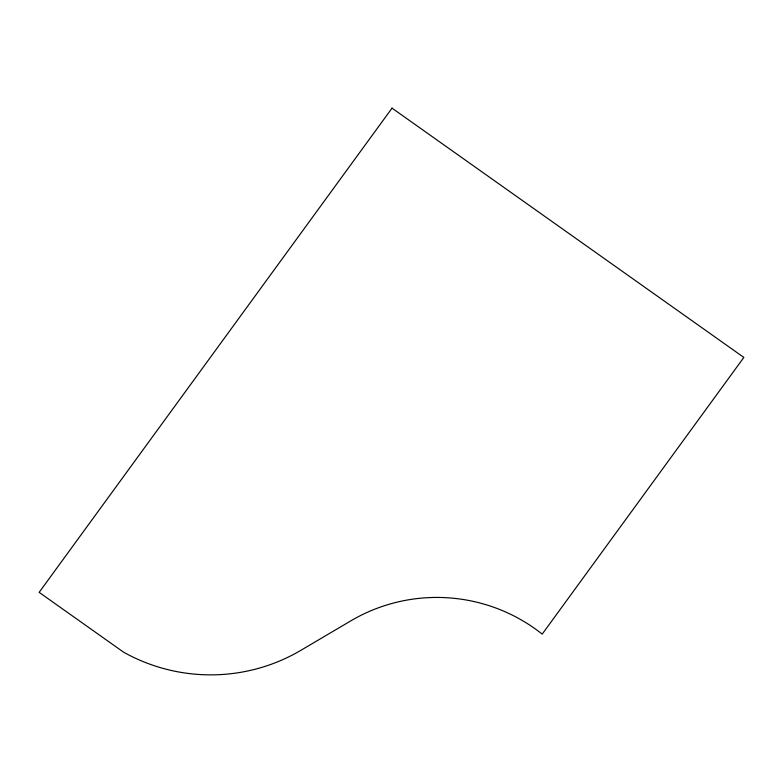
<?xml version="1.0" encoding="UTF-8"?>
<svg xmlns="http://www.w3.org/2000/svg" width="783" height="783" viewBox="0 0 783 783"><rect width="100%" height="100%" fill="white"/><g stroke="black" fill="none" stroke-linecap="round" stroke-linejoin="round"><path stroke-width="1.17" d="M392.029 108.142L39.15 592.349L123.538 652.141A175.96 173.288 5.4 0 0 300.897 650.311L350.892 620.821A167.562 165.017 5.4 0 1 542.208 634.113L743.85 357.43L392.029 108.142"/></g></svg>
